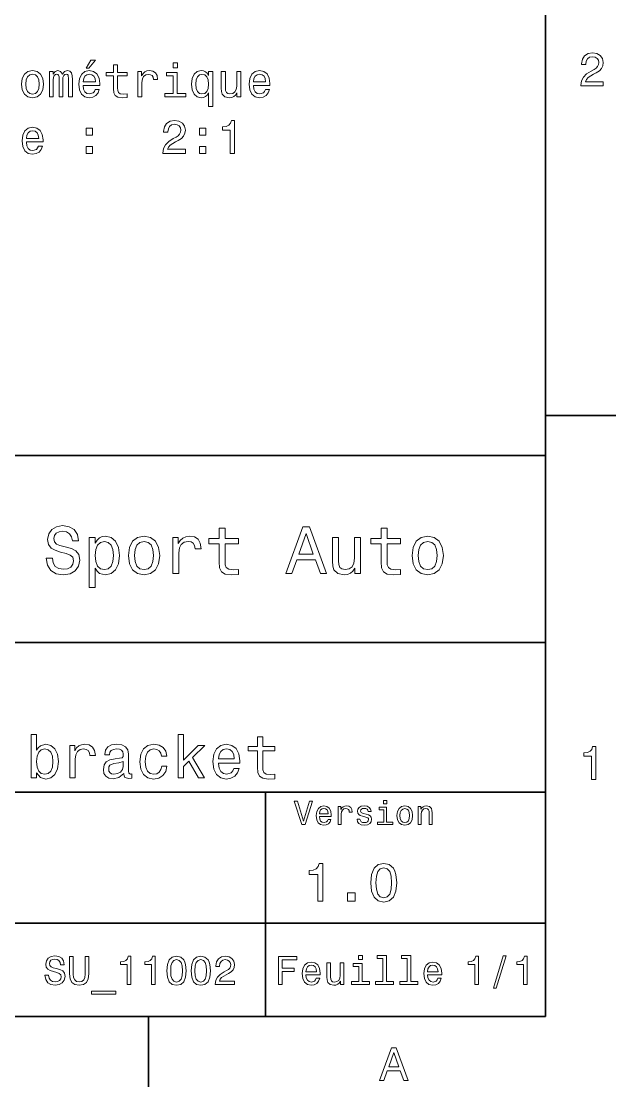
# Model space of a CAD drawing. Extents: x 0 to 420, y 0 to 297.
# Drawn here: x 353.9 to 417.5, y 2.5 to 116.5 of the extents above; entities that cross this region are included whole.
import ezdxf

# ---------------------------------------------------------------- set-up
doc = ezdxf.new("R2010")
doc.units = 0

msp = doc.modelspace()

# ---------------------------------------------------------------- linework, layer by layer
at = {"color": 7, "lineweight": 35}
for p, q in [((410, 10), (410, 287)), ((220, 70), (410, 70)), ((410, 70), (410, 10)), ((285, 50), (410, 50)), ((285, 34), (410, 34)), ((380, 10), (380, 34)), ((285, 20), (410, 20)), ((10, 10), (410, 10)), ((220, 10), (410, 10))]:
    msp.add_line(p, q, dxfattribs=at)
at = {"color": 7, "lineweight": 35, "ltscale": 0.1875}
for p, q in [((410, 74.300003), (417.5, 74.300003)), ((367.5, 10), (367.5, 2.5))]:
    msp.add_line(p, q, dxfattribs=at)
at = {"color": 7, "lineweight": 13}
for points in [[(413.76947, 109.566788), (416.175079, 109.566788), (416.175079, 110.000504), (414.273773, 110.000504), (414.3797, 110.237534), (414.561249, 110.434219), (415.121033, 110.79229), (415.418579, 110.943588), (415.751434, 111.160446), (415.988464, 111.412613), (416.124634, 111.710159), (416.175079, 112.048058), (416.089355, 112.471687), (415.852325, 112.804543), (415.489197, 113.016357), (415.020172, 113.092003), (414.536041, 113.006271), (414.167877, 112.769234), (413.930847, 112.390999), (413.850159, 111.891716), (413.850159, 111.821114), (414.309082, 111.821114), (414.309082, 111.861458), (414.354462, 112.204399), (414.490631, 112.456558), (414.707489, 112.617943), (414.994965, 112.673416), (415.287476, 112.622986), (415.504333, 112.496902), (415.645538, 112.300217), (415.695984, 112.053101), (415.660675, 111.821114), (415.56485, 111.624428), (415.403473, 111.452957), (415.181549, 111.301659), (414.884003, 111.140274), (414.389771, 110.827591), (414.041779, 110.494743), (413.835022, 110.091286), (413.76947, 109.581917)], [(360.808716, 111.456619), (361.106262, 111.456619), (361.807281, 112.313965), (361.313019, 112.313965)], [(363.743866, 110.619446), (363.743866, 109.262817), (363.774139, 108.824051), (363.915344, 108.521461), (364.197754, 108.344948), (364.676849, 108.284431), (365.201355, 108.309647), (365.201355, 108.692932), (364.818085, 108.662666), (364.470093, 108.703018), (364.283478, 108.829094), (364.202789, 109.040909), (364.187683, 109.338463), (364.187683, 110.619446), (365.201355, 110.619446), (365.201355, 110.997681), (364.187683, 110.997681), (364.187683, 111.789474), (363.743866, 111.789474), (363.743866, 110.997681), (362.977295, 110.997681), (362.977295, 110.619446)], [(370.59256, 112.001289), (370.123535, 112.001289), (370.123535, 111.496964), (370.59256, 111.496964)], [(353.909576, 109.731834), (353.990265, 109.116562), (354.22226, 108.662666), (354.590393, 108.380249), (355.084656, 108.284431), (355.573853, 108.380249), (355.941986, 108.657623), (356.173981, 109.111519), (356.259705, 109.731834), (356.173981, 110.347107), (355.941986, 110.806038), (355.573853, 111.08342), (355.084656, 111.18428), (354.590393, 111.08342), (354.22226, 110.800995), (353.990265, 110.347107)], [(354.363464, 109.736877), (354.408844, 110.190765), (354.550049, 110.518578), (354.777008, 110.720306), (355.084656, 110.790909), (355.387238, 110.720306), (355.614197, 110.523621), (355.755402, 110.190765), (355.805817, 109.736877), (355.755402, 109.277946), (355.614197, 108.945091), (355.387238, 108.743362), (355.084656, 108.677803), (354.777008, 108.743362), (354.550049, 108.945091), (354.408844, 109.277946)], [(356.900208, 108.380249), (357.308716, 108.380249), (357.308716, 110.190765), (357.333923, 110.463104), (357.409576, 110.65979), (357.525574, 110.77578), (357.67688, 110.821175), (357.797913, 110.780823), (357.878601, 110.679962), (357.918945, 110.508492), (357.934082, 110.281548), (357.934082, 108.380249), (358.317352, 108.380249), (358.317352, 110.190765), (358.34256, 110.458061), (358.418213, 110.654747), (358.539246, 110.77578), (358.690552, 110.821175), (358.811584, 110.780823), (358.892273, 110.679962), (358.942719, 110.281548), (358.942719, 108.380249), (359.351227, 108.380249), (359.351227, 110.251289), (359.325989, 110.639618), (359.2453, 110.937164), (359.083923, 111.118721), (358.821686, 111.18428), (358.514038, 111.08342), (358.277008, 110.790909), (358.090424, 111.078377), (357.77774, 111.18428), (357.490265, 111.08342), (357.293579, 110.800995), (357.293579, 111.088463), (356.900208, 111.088463)], [(360.501068, 109.605751), (362.276276, 109.605751), (362.281342, 109.812523), (362.200653, 110.392494), (361.978729, 110.826218), (361.625702, 111.088463), (361.156677, 111.18428), (360.697754, 111.08342), (360.344727, 110.800995), (360.117798, 110.342064), (360.037109, 109.736877), (360.112732, 109.116562), (360.339691, 108.662666), (360.687683, 108.380249), (361.141571, 108.284431), (361.534943, 108.349991), (361.857697, 108.521461), (362.094727, 108.793793), (362.230896, 109.156906), (361.792145, 109.156906), (361.701355, 108.955177), (361.570251, 108.803879), (361.197021, 108.682846), (360.909576, 108.738319), (360.692719, 108.914833), (360.551514, 109.202293), (360.501068, 109.590622)], [(360.501068, 109.978951), (360.556549, 110.326935), (360.692719, 110.584137), (360.899475, 110.740479), (361.171814, 110.795952), (361.439117, 110.740479), (361.645874, 110.584137), (361.771973, 110.326935), (361.817352, 109.978951)], [(366.351227, 108.380249), (366.795013, 108.380249), (366.795013, 109.92852), (366.840393, 110.30172), (366.976563, 110.569008), (367.198486, 110.730392), (367.496033, 110.785866), (367.717926, 110.750565), (367.884338, 110.649704), (367.985229, 110.478233), (368.020508, 110.246246), (368.46936, 110.246246), (368.408844, 110.654747), (368.242432, 110.94725), (367.965057, 111.123764), (367.586792, 111.18428), (367.32959, 111.143936), (367.107697, 111.043076), (366.911011, 110.871605), (366.754669, 110.639618), (366.754669, 111.088463), (366.351227, 111.088463)], [(370.577454, 108.753448), (370.577454, 110.997681), (369.437683, 110.997681), (369.437683, 110.619446), (370.133636, 110.619446), (370.133636, 108.753448), (369.225861, 108.753448), (369.225861, 108.380249), (371.4953, 108.380249), (371.4953, 108.753448)], [(373.921082, 110.669876), (373.764771, 110.89682), (373.588257, 111.058205), (373.38147, 111.148979), (373.14444, 111.18428), (372.715759, 111.08342), (372.382904, 110.800995), (372.166046, 110.347107), (372.090393, 109.736877), (372.166046, 109.121605), (372.382904, 108.667709), (372.715759, 108.380249), (373.14444, 108.284431), (373.38147, 108.31469), (373.583191, 108.400421), (373.759705, 108.556763), (373.921082, 108.793793), (373.921082, 107.331261), (374.364899, 107.331261), (374.364899, 111.088463), (373.921082, 111.088463)], [(372.544312, 109.736877), (372.589691, 110.185722), (372.730896, 110.513535), (372.942719, 110.715263), (373.220093, 110.785866), (373.512604, 110.715263), (373.734497, 110.518578), (373.865631, 110.190765), (373.916046, 109.736877), (373.865631, 109.277946), (373.734497, 108.950134), (373.512604, 108.748405), (373.220093, 108.682846), (372.942719, 108.748405), (372.730896, 108.950134), (372.589691, 109.28299)], [(377.380737, 111.088463), (376.936951, 111.088463), (376.936951, 109.525063), (376.886505, 109.161949), (376.740265, 108.899704), (376.513306, 108.738319), (376.215759, 108.687889), (375.978729, 108.728233), (375.827423, 108.849266), (375.741699, 109.056038), (375.721527, 109.348549), (375.721527, 111.088463), (375.27771, 111.088463), (375.27771, 109.308205), (375.292847, 108.950134), (375.388672, 108.65258), (375.681183, 108.380249), (376.150208, 108.284431), (376.402374, 108.319733), (376.619232, 108.410507), (376.805817, 108.566849), (376.957123, 108.793793), (376.957123, 108.380249), (377.380737, 108.380249)], [(378.717194, 109.605751), (380.492432, 109.605751), (380.497467, 109.812523), (380.416779, 110.392494), (380.194885, 110.826218), (379.841858, 111.088463), (379.372833, 111.18428), (378.913879, 111.08342), (378.560852, 110.800995), (378.333923, 110.342064), (378.253235, 109.736877), (378.328888, 109.116562), (378.555817, 108.662666), (378.903809, 108.380249), (379.357697, 108.284431), (379.751068, 108.349991), (380.073822, 108.521461), (380.310852, 108.793793), (380.447021, 109.156906), (380.00827, 109.156906), (379.91748, 108.955177), (379.786377, 108.803879), (379.413177, 108.682846), (379.125702, 108.738319), (378.908844, 108.914833), (378.767639, 109.202293), (378.717194, 109.590622)], [(378.717194, 109.978951), (378.772675, 110.326935), (378.908844, 110.584137), (379.115631, 110.740479), (379.387939, 110.795952), (379.655243, 110.740479), (379.86203, 110.584137), (379.988098, 110.326935), (380.033478, 109.978951)], [(354.429016, 103.558922), (356.204254, 103.558922), (356.20929, 103.765694), (356.128601, 104.345665), (355.906677, 104.779388), (355.55365, 105.041634), (355.084656, 105.137451), (354.625702, 105.036591), (354.272675, 104.754166), (354.045746, 104.295235), (353.965057, 103.690048), (354.04071, 103.069733), (354.267639, 102.615837), (354.615631, 102.33342), (355.069519, 102.237602), (355.462891, 102.303162), (355.785645, 102.474632), (356.022675, 102.746964), (356.158844, 103.110077), (355.720093, 103.110077), (355.629303, 102.908348), (355.498199, 102.75705), (355.125, 102.636017), (354.837524, 102.69149), (354.620667, 102.868004), (354.479462, 103.155464), (354.429016, 103.543793)], [(360.808716, 104.290192), (361.504669, 104.290192), (361.504669, 105.041634), (360.808716, 105.041634)], [(369.03421, 102.33342), (371.439819, 102.33342), (371.439819, 102.767136), (369.538544, 102.767136), (369.64444, 103.004166), (369.825989, 103.200851), (370.385803, 103.558922), (370.68335, 103.71022), (371.016205, 103.927078), (371.253235, 104.179245), (371.389404, 104.476791), (371.439819, 104.81469), (371.354095, 105.238319), (371.117065, 105.571175), (370.753967, 105.78299), (370.284943, 105.858635), (369.800781, 105.772903), (369.432617, 105.535866), (369.195587, 105.157631), (369.114899, 104.658348), (369.114899, 104.587746), (369.573853, 104.587746), (369.573853, 104.62809), (369.619232, 104.971031), (369.755402, 105.22319), (369.97226, 105.384575), (370.259705, 105.440048), (370.552216, 105.389618), (370.769073, 105.263535), (370.910278, 105.066849), (370.960724, 104.819733), (370.925415, 104.587746), (370.82959, 104.39106), (370.668213, 104.219589), (370.44632, 104.068291), (370.148773, 103.906906), (369.654541, 103.594223), (369.306549, 103.261375), (369.099762, 102.857918), (369.03421, 102.348549)], [(372.952789, 104.290192), (373.648773, 104.290192), (373.648773, 105.041634), (372.952789, 105.041634)], [(376.246033, 102.33342), (376.704956, 102.33342), (376.704956, 105.858635), (376.36203, 105.858635), (376.27124, 105.551003), (376.089691, 105.344223), (375.812317, 105.22319), (375.429016, 105.182846), (375.429016, 104.824776), (376.246033, 104.824776)], [(354.429016, 103.932121), (354.484497, 104.280106), (354.620667, 104.537308), (354.827454, 104.693649), (355.099762, 104.749123), (355.367065, 104.693649), (355.573853, 104.537308), (355.699921, 104.280106), (355.7453, 103.932121)], [(360.808716, 102.33342), (361.504669, 102.33342), (361.504669, 103.084862), (360.808716, 103.084862)], [(372.952789, 102.33342), (373.648773, 102.33342), (373.648773, 103.084862), (372.952789, 103.084862)], [(357.20462, 59.030979), (356.549011, 59.030979), (356.693085, 58.267288), (357.053314, 57.70533), (357.608063, 57.366714), (358.357361, 57.244236), (359.099426, 57.359509), (359.654175, 57.67651), (360.007202, 58.17363), (360.136902, 58.82925), (360.028809, 59.420029), (359.726227, 59.801872), (359.236328, 60.054031), (358.580688, 60.241352), (358.018738, 60.378242), (357.651306, 60.536743), (357.442383, 60.767288), (357.377533, 61.127522), (357.442383, 61.451729), (357.6297, 61.696686), (357.917877, 61.862389), (358.314117, 61.920029), (358.71759, 61.84798), (359.034576, 61.653458), (359.24353, 61.32925), (359.344391, 60.889767), (360, 60.889767), (360, 60.904179), (359.884735, 61.581409), (359.546112, 62.085732), (359.01297, 62.402737), (358.292511, 62.510807), (357.644104, 62.402737), (357.139771, 62.100143), (356.815552, 61.631844), (356.700287, 61.026657), (356.793945, 60.486309), (357.067719, 60.118874), (357.5, 59.873917), (358.09079, 59.6866), (358.674347, 59.520893), (359.113831, 59.362389), (359.380402, 59.131844), (359.47406, 58.757202), (359.387604, 58.375359), (359.164276, 58.087173), (358.825653, 57.907059), (358.386169, 57.849422), (357.896271, 57.928673), (357.521606, 58.159222), (357.283875, 58.533859)], [(375.050415, 60.579971), (375.050415, 58.64193), (375.093658, 58.015129), (375.29538, 57.582851), (375.698853, 57.330688), (376.383301, 57.244236), (377.132568, 57.280258), (377.132568, 57.827808), (376.585022, 57.78458), (376.087891, 57.842216), (375.82132, 58.022331), (375.706055, 58.324928), (375.684448, 58.75), (375.684448, 60.579971), (377.132568, 60.579971), (377.132568, 61.120316), (375.684448, 61.120316), (375.684448, 62.251438), (375.050415, 62.251438), (375.050415, 61.120316), (373.955322, 61.120316), (373.955322, 60.579971)], [(382.175781, 57.381123), (382.838623, 57.381123), (383.364563, 58.850864), (385.360229, 58.850864), (385.886169, 57.381123), (386.563416, 57.381123), (384.733429, 62.388329), (383.998566, 62.388329)], [(383.595093, 59.463257), (384.365997, 61.667866), (385.136902, 59.463257)], [(392.399109, 60.579971), (392.399109, 58.64193), (392.442352, 58.015129), (392.644073, 57.582851), (393.047546, 57.330688), (393.731995, 57.244236), (394.481262, 57.280258), (394.481262, 57.827808), (393.933716, 57.78458), (393.436584, 57.842216), (393.170013, 58.022331), (393.054749, 58.324928), (393.033142, 58.75), (393.033142, 60.579971), (394.481262, 60.579971), (394.481262, 61.120316), (393.033142, 61.120316), (393.033142, 62.251438), (392.399109, 62.251438), (392.399109, 61.120316), (391.304016, 61.120316), (391.304016, 60.579971)], [(361.786743, 60.652016), (361.786743, 61.25), (361.15274, 61.25), (361.15274, 55.882565), (361.786743, 55.882565), (361.786743, 57.971901), (362.010101, 57.633286), (362.262268, 57.409943), (362.896271, 57.244236), (363.501465, 57.381123), (363.976959, 57.791786), (364.286743, 58.440201), (364.402039, 59.319164), (364.286743, 60.190922), (363.976959, 60.839336), (363.501465, 61.242794), (362.896271, 61.386887), (362.550446, 61.343658), (362.255066, 61.206772), (362.002899, 60.976223)], [(362.788208, 57.8134), (362.363129, 57.907059), (362.053314, 58.195244), (361.858795, 58.663544), (361.793945, 59.319164), (361.858795, 59.967579), (362.053314, 60.435879), (362.363129, 60.716858), (362.788208, 60.817722), (363.177246, 60.716858), (363.48703, 60.428673), (363.68158, 59.960373), (363.753601, 59.319164), (363.68158, 58.67075), (363.48703, 58.195244), (363.177246, 57.907059)], [(365.338623, 59.311958), (365.453888, 58.432995), (365.785309, 57.78458), (366.311249, 57.381123), (367.017303, 57.244236), (367.716125, 57.381123), (368.242065, 57.777374), (368.573486, 58.425793), (368.695984, 59.311958), (368.573486, 60.190922), (368.242065, 60.846542), (367.716125, 61.242794), (367.017303, 61.386887), (366.311249, 61.242794), (365.785309, 60.839336), (365.453888, 60.190922)], [(365.98703, 59.319164), (366.05188, 59.967579), (366.253601, 60.435879), (366.57782, 60.72406), (367.017303, 60.824928), (367.449585, 60.72406), (367.773773, 60.443081), (367.975525, 59.967579), (368.047546, 59.319164), (367.975525, 58.663544), (367.773773, 58.188038), (367.449585, 57.899853), (367.017303, 57.806194), (366.57782, 57.899853), (366.253601, 58.188038), (366.05188, 58.663544)], [(370.100861, 57.381123), (370.734863, 57.381123), (370.734863, 59.592937), (370.799713, 60.12608), (370.994232, 60.507923), (371.311249, 60.738472), (371.736328, 60.817722), (372.053314, 60.767288), (372.291077, 60.623199), (372.435181, 60.378242), (372.485596, 60.046829), (373.126801, 60.046829), (373.040344, 60.630402), (372.802612, 61.048271), (372.406342, 61.30043), (371.865997, 61.386887), (371.498566, 61.32925), (371.181549, 61.185158), (370.900574, 60.940201), (370.677246, 60.608788), (370.677246, 61.25), (370.100861, 61.25)], [(390.194519, 61.25), (389.560516, 61.25), (389.560516, 59.016571), (389.488464, 58.497837), (389.279541, 58.123196), (388.955322, 57.892651), (388.530243, 57.820602), (388.19165, 57.878242), (387.975494, 58.051151), (387.853027, 58.346542), (387.824219, 58.764408), (387.824219, 61.25), (387.190186, 61.25), (387.190186, 58.706772), (387.211792, 58.195244), (387.348694, 57.770172), (387.766571, 57.381123), (388.436584, 57.244236), (388.796814, 57.294666), (389.106628, 57.424351), (389.373199, 57.647694), (389.589325, 57.971901), (389.589325, 57.381123), (390.194519, 57.381123)], [(395.698853, 59.311958), (395.814117, 58.432995), (396.145508, 57.78458), (396.671448, 57.381123), (397.377502, 57.244236), (398.076355, 57.381123), (398.602295, 57.777374), (398.933716, 58.425793), (399.056183, 59.311958), (398.933716, 60.190922), (398.602295, 60.846542), (398.076355, 61.242794), (397.377502, 61.386887), (396.671448, 61.242794), (396.145508, 60.839336), (395.814117, 60.190922)], [(396.34726, 59.319164), (396.412109, 59.967579), (396.613831, 60.435879), (396.938019, 60.72406), (397.377502, 60.824928), (397.809784, 60.72406), (398.134003, 60.443081), (398.335724, 59.967579), (398.407776, 59.319164), (398.335724, 58.663544), (398.134003, 58.188038), (397.809784, 57.899853), (397.377502, 57.806194), (396.938019, 57.899853), (396.613831, 58.188038), (396.412109, 58.663544)], [(355.502899, 36.068443), (355.924377, 35.569164), (356.501465, 35.407059), (357.046112, 35.530258), (357.48056, 35.899857), (357.752899, 36.489914), (357.856628, 37.274494), (357.752899, 38.059078), (357.47406, 38.642651), (357.046112, 39.005764), (356.501465, 39.135445), (355.930847, 38.966858), (355.697418, 38.759365), (355.502899, 38.480545), (355.502899, 40.185879), (354.932281, 40.185879), (354.932281, 35.530258), (355.502899, 35.530258)], [(370.656342, 35.530258), (371.226959, 35.530258), (371.226959, 36.755764), (371.823486, 37.332851), (372.847992, 35.530258), (373.489929, 35.530258), (372.212555, 37.728386), (373.522339, 39.012245), (372.802612, 39.012245), (371.226959, 37.443081), (371.226959, 40.185879), (370.656342, 40.185879)], [(379.150574, 38.409222), (379.150574, 36.664986), (379.189484, 36.100864), (379.371033, 35.711815), (379.734161, 35.484871), (380.350159, 35.407059), (381.024506, 35.43948), (381.024506, 35.932274), (380.531708, 35.893372), (380.08429, 35.945244), (379.844391, 36.107349), (379.740631, 36.379681), (379.721191, 36.762245), (379.721191, 38.409222), (381.024506, 38.409222), (381.024506, 38.895531), (379.721191, 38.895531), (379.721191, 39.913544), (379.150574, 39.913544), (379.150574, 38.895531), (378.164978, 38.895531), (378.164978, 38.409222)], [(359.082153, 35.530258), (359.65274, 35.530258), (359.65274, 37.520893), (359.711121, 38.000721), (359.886169, 38.344379), (360.171478, 38.551872), (360.554047, 38.623199), (360.839355, 38.577808), (361.053314, 38.448124), (361.183014, 38.227665), (361.228394, 37.929394), (361.805481, 37.929394), (361.727661, 38.454609), (361.513702, 38.830692), (361.157074, 39.057636), (360.670776, 39.135445), (360.340057, 39.083572), (360.054749, 38.953888), (359.80188, 38.733429), (359.600891, 38.435158), (359.600891, 39.012245), (359.082153, 39.012245)], [(364.840057, 35.98415), (364.840057, 35.964695), (364.872498, 35.744236), (364.969757, 35.588615), (365.378235, 35.465416), (365.695984, 35.517288), (365.695984, 35.958214), (365.559814, 35.938759), (365.378235, 36.023052), (365.345825, 36.282421), (365.345825, 38.085014), (365.268005, 38.545387), (365.041077, 38.869595), (364.645538, 39.064121), (364.087891, 39.135445), (363.543243, 39.057636), (363.141235, 38.837173), (362.888336, 38.493515), (362.804047, 38.039623), (362.804047, 38.000721), (363.316284, 38.000721), (363.361694, 38.273052), (363.504333, 38.467579), (363.737762, 38.584293), (364.068451, 38.629681), (364.386169, 38.59726), (364.613129, 38.5), (364.749298, 38.331409), (364.794678, 38.09798), (364.768738, 37.825645), (364.664978, 37.68948), (364.40564, 37.624638), (363.919312, 37.572765), (363.361694, 37.456051), (362.966156, 37.248558), (362.732727, 36.924351), (362.661377, 36.444523), (362.726227, 36.016571), (362.927246, 35.698845), (363.251465, 35.497837), (363.698853, 35.426514), (364.30188, 35.562679)], [(368.89267, 37.858067), (369.456787, 37.858067), (369.340057, 38.376801), (369.061249, 38.785301), (368.626801, 39.038185), (368.062683, 39.135445), (367.440216, 39.005764), (366.966858, 38.642651), (366.66861, 38.052593), (366.56485, 37.261528), (366.662109, 36.476944), (366.953888, 35.893372), (367.414276, 35.530258), (368.043243, 35.407059), (368.600861, 35.504322), (369.035309, 35.776657), (369.333588, 36.204609), (369.463257, 36.775215), (368.91861, 36.775215), (368.82135, 36.412102), (368.639771, 36.139767), (368.380402, 35.97118), (368.062683, 35.919308), (367.667145, 36.003601), (367.381866, 36.262966), (367.206787, 36.684437), (367.148438, 37.280979), (367.206787, 37.864552), (367.388336, 38.286022), (367.680115, 38.545387), (368.062683, 38.636166), (368.399872, 38.577808), (368.65274, 38.428673), (368.82135, 38.182274)], [(374.981262, 37.105907), (377.263702, 37.105907), (377.270172, 37.371758), (377.166443, 38.117435), (376.881134, 38.675072), (376.427246, 39.012245), (375.824219, 39.135445), (375.234161, 39.005764), (374.780273, 38.642651), (374.488464, 38.052593), (374.384735, 37.274494), (374.481995, 36.476944), (374.773773, 35.893372), (375.221191, 35.530258), (375.804749, 35.407059), (376.310516, 35.491352), (376.725525, 35.711815), (377.030273, 36.061958), (377.205322, 36.528816), (376.641205, 36.528816), (376.524506, 36.269451), (376.355927, 36.074928), (375.876099, 35.919308), (375.5065, 35.990631), (375.227661, 36.217579), (375.046112, 36.587173), (374.981262, 37.086452)], [(414.909241, 35.366787), (415.368164, 35.366787), (415.368164, 38.892002), (415.025208, 38.892002), (414.934448, 38.584366), (414.752899, 38.377594), (414.475525, 38.256557), (414.092224, 38.216209), (414.092224, 37.858143), (414.909241, 37.858143)], [(357.273071, 37.274494), (357.208221, 36.690922), (357.033142, 36.262966), (356.754333, 36.003601), (356.404175, 35.919308), (356.021637, 36.003601), (355.742798, 36.262966), (355.567749, 36.684437), (355.509369, 37.274494), (355.567749, 37.858067), (355.742798, 38.279537), (356.021637, 38.532421), (356.404175, 38.623199), (356.754333, 38.532421), (357.033142, 38.273052), (357.208221, 37.851585)], [(374.981262, 37.585735), (375.052612, 38.033138), (375.227661, 38.363831), (375.49353, 38.564842), (375.843658, 38.636166), (376.187317, 38.564842), (376.453186, 38.363831), (376.615295, 38.033138), (376.673645, 37.585735)], [(364.775238, 36.749279), (364.697418, 36.412102), (364.489929, 36.152737), (364.17868, 35.98415), (363.796112, 35.925793), (363.549713, 35.958214), (363.374634, 36.061958), (363.264404, 36.243515), (363.231995, 36.496395), (363.257935, 36.723343), (363.361694, 36.885445), (363.776672, 37.067001), (364.30188, 37.14481), (364.775238, 37.30043)], [(392.992798, 33.117435), (392.657776, 33.117435), (392.657776, 32.757202), (392.992798, 32.757202)], [(384.71109, 33.03458), (384.08429, 30.905619), (383.439484, 33.03458), (383.09726, 33.03458), (383.904175, 30.530979), (384.264404, 30.530979), (385.053314, 33.03458)], [(385.784576, 31.40634), (387.052582, 31.40634), (387.056183, 31.554033), (386.998566, 31.9683), (386.840057, 32.278099), (386.587891, 32.465416), (386.252869, 32.533859), (385.925079, 32.461815), (385.672913, 32.260086), (385.510803, 31.932276), (385.453156, 31.5), (385.507202, 31.056915), (385.669312, 30.732708), (385.917877, 30.530979), (386.242065, 30.462536), (386.523041, 30.509365), (386.753601, 30.631844), (386.922913, 30.826368), (387.020172, 31.085733), (386.706787, 31.085733), (386.641937, 30.941643), (386.548279, 30.833572), (386.281708, 30.747118), (386.076355, 30.786743), (385.921478, 30.912823), (385.820618, 31.118155), (385.784576, 31.395533)], [(385.784576, 31.672911), (385.824219, 31.921469), (385.921478, 32.105186), (386.069153, 32.216858), (386.263702, 32.256485), (386.45462, 32.216858), (386.602295, 32.105186), (386.692352, 31.921469), (386.724792, 31.672911)], [(387.794678, 30.530979), (388.111664, 30.530979), (388.111664, 31.636887), (388.144104, 31.903458), (388.241364, 32.094379), (388.399841, 32.209652), (388.612396, 32.249279), (388.770905, 32.224064), (388.889771, 32.152016), (388.961823, 32.029537), (388.98703, 31.863832), (389.307648, 31.863832), (389.264404, 32.155621), (389.145538, 32.364552), (388.947418, 32.490635), (388.677246, 32.533859), (388.49353, 32.505043), (388.335022, 32.432995), (388.194519, 32.310516), (388.082855, 32.144814), (388.082855, 32.465416), (387.794678, 32.465416)], [(390.791779, 31.658501), (390.485596, 31.730547), (390.258636, 31.8134), (390.182983, 31.982708), (390.20462, 32.101585), (390.280273, 32.188038), (390.40274, 32.242073), (390.579254, 32.263687), (390.748566, 32.242073), (390.881836, 32.177231), (390.968292, 32.079971), (391.004333, 31.950287), (391.314117, 31.950287), (391.314117, 31.957493), (391.260101, 32.191643), (391.112396, 32.375359), (390.881836, 32.490635), (390.579254, 32.533859), (390.273041, 32.490635), (390.049713, 32.371758), (389.90921, 32.195244), (389.865997, 31.971901), (389.898407, 31.755764), (389.999268, 31.604465), (390.164978, 31.496397), (390.406342, 31.420748), (390.759369, 31.334293), (390.975494, 31.244236), (391.033142, 31.17219), (391.054749, 31.064121), (391.022339, 30.930836), (390.935883, 30.829971), (390.79538, 30.765129), (390.608063, 30.743515), (390.409943, 30.765129), (390.265839, 30.840778), (390.168579, 30.963255), (390.128967, 31.132565), (389.822754, 31.132565), (389.873199, 30.844379), (390.020905, 30.635447), (390.255035, 30.509365), (390.579254, 30.462536), (390.917877, 30.509365), (391.166412, 30.635447), (391.317719, 30.837175), (391.371765, 31.100143), (391.332123, 31.327089), (391.220459, 31.481987), (391.036743, 31.582851)], [(392.981995, 30.79755), (392.981995, 32.400574), (392.167877, 32.400574), (392.167877, 32.130402), (392.664978, 32.130402), (392.664978, 30.79755), (392.016571, 30.79755), (392.016571, 30.530979), (393.637604, 30.530979), (393.637604, 30.79755)], [(394.087891, 31.496397), (394.145538, 31.056915), (394.311249, 30.732708), (394.574219, 30.530979), (394.927246, 30.462536), (395.276672, 30.530979), (395.539612, 30.729107), (395.705322, 31.053314), (395.766571, 31.496397), (395.705322, 31.935879), (395.539612, 32.263687), (395.276672, 32.461815), (394.927246, 32.533859), (394.574219, 32.461815), (394.311249, 32.260086), (394.145538, 31.935879)], [(394.412109, 31.5), (394.444519, 31.824207), (394.54538, 32.058357), (394.707489, 32.20245), (394.927246, 32.25288), (395.143372, 32.20245), (395.305481, 32.061958), (395.406342, 31.824207), (395.442352, 31.5), (395.406342, 31.17219), (395.305481, 30.934437), (395.143372, 30.790344), (394.927246, 30.743515), (394.707489, 30.790344), (394.54538, 30.934437), (394.444519, 31.17219)], [(396.350159, 30.530979), (396.667145, 30.530979), (396.667145, 31.647694), (396.699554, 31.903458), (396.804047, 32.090778), (396.966125, 32.206051), (397.182281, 32.249279), (397.355194, 32.213257), (397.463257, 32.115993), (397.517303, 31.95389), (397.535309, 31.737751), (397.535309, 30.530979), (397.852295, 30.530979), (397.852295, 31.802593), (397.837891, 32.058357), (397.773041, 32.270893), (397.560516, 32.465416), (397.229095, 32.533859), (397.04538, 32.508644), (396.890503, 32.440201), (396.757202, 32.324928), (396.65274, 32.170029), (396.65274, 32.465416), (396.350159, 32.465416)], [(385.631134, 22.360231), (386.155609, 22.360231), (386.155609, 26.38905), (385.763702, 26.38905), (385.659943, 26.037464), (385.452454, 25.801153), (385.135437, 25.662825), (384.697418, 25.616714), (384.697418, 25.207493), (385.631134, 25.207493)], [(391.285309, 24.314121), (391.371765, 23.409224), (391.642639, 22.763689), (392.074921, 22.371759), (392.674347, 22.244957), (393.268005, 22.371759), (393.700287, 22.763689), (393.965424, 23.409224), (394.057648, 24.314121), (393.965424, 25.213257), (393.855896, 25.570606), (393.700287, 25.864553), (393.268005, 26.256485), (392.674347, 26.38905), (392.074921, 26.256485), (391.642639, 25.858791), (391.371765, 25.213257)], [(391.838623, 24.314121), (391.884735, 25.011528), (392.028809, 25.51297), (392.288177, 25.806917), (392.674347, 25.910664), (393.054749, 25.806917), (393.314117, 25.51297), (393.458221, 25.011528), (393.504333, 24.314121), (393.458221, 23.610952), (393.314117, 23.10951), (393.054749, 22.815563), (392.674347, 22.717581), (392.288177, 22.815563), (392.028809, 23.10951), (391.884735, 23.610952)], [(388.806915, 22.360231), (389.602295, 22.360231), (389.602295, 23.219021), (388.806915, 23.219021)], [(356.799713, 14.418589), (356.406342, 14.418589), (356.492798, 13.960375), (356.708923, 13.623199), (357.041779, 13.42003), (357.491333, 13.346542), (357.936584, 13.415707), (358.26944, 13.605908), (358.481262, 13.904179), (358.559082, 14.297551), (358.494232, 14.652018), (358.312683, 14.881124), (358.018738, 15.032421), (357.625366, 15.144814), (357.288177, 15.226946), (357.067719, 15.322046), (356.942352, 15.460375), (356.903442, 15.676514), (356.942352, 15.871038), (357.054749, 16.018013), (357.227661, 16.117435), (357.465424, 16.152018), (357.707489, 16.108789), (357.897675, 15.992075), (358.023041, 15.797551), (358.083557, 15.533862), (358.476929, 15.533862), (358.476929, 15.542507), (358.407776, 15.948848), (358.20459, 16.251442), (357.884705, 16.441643), (357.452454, 16.506485), (357.063385, 16.441643), (356.760803, 16.260086), (356.566284, 15.979107), (356.497101, 15.615994), (356.553314, 15.291787), (356.71756, 15.071326), (356.976929, 14.924352), (357.33139, 14.81196), (357.681549, 14.712537), (357.945251, 14.617435), (358.105194, 14.479107), (358.161377, 14.254323), (358.109497, 14.025216), (357.975494, 13.852305), (357.772339, 13.744237), (357.508636, 13.709655), (357.214691, 13.757205), (356.989899, 13.895534), (356.84726, 14.120317)], [(359.05188, 14.569885), (359.112396, 14.029539), (359.302582, 13.644813), (359.622467, 13.424352), (360.085022, 13.346542), (360.543213, 13.424352), (360.863098, 13.644813), (361.053314, 14.025216), (361.118164, 14.569885), (361.118164, 16.428675), (360.716125, 16.428675), (360.716125, 14.548271), (360.677216, 14.180836), (360.560516, 13.917148), (360.361664, 13.761528), (360.085022, 13.709655), (359.799713, 13.761528), (359.600861, 13.917148), (359.484131, 14.176514), (359.449554, 14.548271), (359.449554, 16.428675), (359.05188, 16.428675)], [(365.211823, 13.428675), (365.605194, 13.428675), (365.605194, 16.450289), (365.311218, 16.450289), (365.233429, 16.1866), (365.077789, 16.009367), (364.840057, 15.905621), (364.511536, 15.871038), (364.511536, 15.564121), (365.211823, 15.564121)], [(367.814117, 13.428675), (368.207489, 13.428675), (368.207489, 16.450289), (367.913544, 16.450289), (367.835724, 16.1866), (367.680115, 16.009367), (367.442352, 15.905621), (367.113831, 15.871038), (367.113831, 15.564121), (367.814117, 15.564121)], [(369.452454, 14.894093), (369.517273, 14.215418), (369.720459, 13.731268), (370.044678, 13.43732), (370.494232, 13.342219), (370.939484, 13.43732), (371.263672, 13.731268), (371.462524, 14.215418), (371.531708, 14.894093), (371.462524, 15.568444), (371.380402, 15.836456), (371.263672, 16.056917), (370.939484, 16.350864), (370.494232, 16.450289), (370.044678, 16.350864), (369.720459, 16.052593), (369.517273, 15.568444)], [(369.867432, 14.894093), (369.902008, 15.417148), (370.010071, 15.793228), (370.20459, 16.013689), (370.494232, 16.091499), (370.779541, 16.013689), (370.97406, 15.793228), (371.082123, 15.417148), (371.116699, 14.894093), (371.082123, 14.366715), (370.97406, 13.990634), (370.779541, 13.770173), (370.494232, 13.696686), (370.20459, 13.770173), (370.010071, 13.990634), (369.902008, 14.366715)], [(372.054749, 14.894093), (372.119598, 14.215418), (372.322754, 13.731268), (372.646973, 13.43732), (373.096527, 13.342219), (373.541779, 13.43732), (373.865997, 13.731268), (374.064819, 14.215418), (374.134003, 14.894093), (374.064819, 15.568444), (373.982697, 15.836456), (373.865997, 16.056917), (373.541779, 16.350864), (373.096527, 16.450289), (372.646973, 16.350864), (372.322754, 16.052593), (372.119598, 15.568444)], [(372.469727, 14.894093), (372.504303, 15.417148), (372.612396, 15.793228), (372.806915, 16.013689), (373.096527, 16.091499), (373.381836, 16.013689), (373.576355, 15.793228), (373.684418, 15.417148), (373.719025, 14.894093), (373.684418, 14.366715), (373.576355, 13.990634), (373.381836, 13.770173), (373.096527, 13.696686), (372.806915, 13.770173), (372.612396, 13.990634), (372.504303, 14.366715)], [(374.644073, 13.428675), (376.706055, 13.428675), (376.706055, 13.800432), (375.076355, 13.800432), (375.167145, 14.003603), (375.322754, 14.172191), (375.802582, 14.479107), (376.057617, 14.60879), (376.342926, 14.794669), (376.546112, 15.010807), (376.662811, 15.26585), (376.706055, 15.555476), (376.632568, 15.918589), (376.429382, 16.203892), (376.118164, 16.385447), (375.716125, 16.450289), (375.301147, 16.376802), (374.985596, 16.173632), (374.78241, 15.849424), (374.713257, 15.421471), (374.713257, 15.360951), (375.106628, 15.360951), (375.106628, 15.395534), (375.145538, 15.689482), (375.262238, 15.905621), (375.44812, 16.043949), (375.694519, 16.091499), (375.945251, 16.048271), (376.131104, 15.940203), (376.252167, 15.771614), (376.29538, 15.559799), (376.265137, 15.360951), (376.182983, 15.192364), (376.044678, 15.045389), (375.854462, 14.915707), (375.599426, 14.777378), (375.175781, 14.509366), (374.877502, 14.224064), (374.700287, 13.878242), (374.644073, 13.441643)], [(381.414978, 13.428675), (381.817017, 13.428675), (381.817017, 14.807637), (383.079254, 14.807637), (383.079254, 15.166427), (381.817017, 15.166427), (381.817017, 16.065563), (383.368866, 16.065563), (383.368866, 16.428675), (381.414978, 16.428675)], [(390.389038, 16.532421), (389.98703, 16.532421), (389.98703, 16.100145), (390.389038, 16.100145)], [(392.572052, 16.212536), (392.572052, 13.748559), (391.789612, 13.748559), (391.789612, 13.428675), (393.73056, 13.428675), (393.73056, 13.748559), (392.952454, 13.748559), (392.952454, 16.532421), (391.975494, 16.532421), (391.975494, 16.212536)], [(395.174347, 16.212536), (395.174347, 13.748559), (394.391937, 13.748559), (394.391937, 13.428675), (396.332855, 13.428675), (396.332855, 13.748559), (395.554749, 13.748559), (395.554749, 16.532421), (394.57782, 16.532421), (394.57782, 16.212536)], [(402.416443, 13.428675), (402.809814, 13.428675), (402.809814, 16.450289), (402.515839, 16.450289), (402.438049, 16.1866), (402.28241, 16.009367), (402.044678, 15.905621), (401.716125, 15.871038), (401.716125, 15.564121), (402.416443, 15.564121)], [(404.42218, 13.026657), (404.720459, 13.026657), (405.766571, 16.510807), (405.463989, 16.510807)], [(407.621033, 13.428675), (408.014404, 13.428675), (408.014404, 16.450289), (407.720459, 16.450289), (407.642639, 16.1866), (407.48703, 16.009367), (407.249268, 15.905621), (406.920746, 15.871038), (406.920746, 15.564121), (407.621033, 15.564121)], [(384.341492, 14.479107), (385.863098, 14.479107), (385.867432, 14.656341), (385.798279, 15.153459), (385.608063, 15.525217), (385.305481, 15.75), (384.903473, 15.832133), (384.510101, 15.745678), (384.207489, 15.503603), (384.01297, 15.110231), (383.943817, 14.591499), (384.008636, 14.059798), (384.203156, 13.67075), (384.501434, 13.428675), (384.890503, 13.346542), (385.227661, 13.402739), (385.504333, 13.549712), (385.707489, 13.783141), (385.824219, 14.09438), (385.44812, 14.09438), (385.370331, 13.92147), (385.257935, 13.791787), (384.938049, 13.688041), (384.69165, 13.735591), (384.505768, 13.886888), (384.384735, 14.133286), (384.341492, 14.466139)], [(384.341492, 14.798992), (384.389038, 15.097262), (384.505768, 15.317724), (384.682983, 15.45173), (384.916412, 15.49928), (385.145538, 15.45173), (385.322754, 15.317724), (385.430847, 15.097262), (385.469727, 14.798992)], [(388.400574, 15.75), (388.020172, 15.75), (388.020172, 14.409943), (387.976959, 14.098703), (387.851593, 13.873919), (387.657074, 13.735591), (387.402008, 13.692364), (387.198853, 13.726946), (387.069153, 13.830692), (386.995667, 14.007925), (386.978394, 14.258646), (386.978394, 15.75), (386.597992, 15.75), (386.597992, 14.224064), (386.610962, 13.917148), (386.693085, 13.662104), (386.943817, 13.428675), (387.345825, 13.346542), (387.561951, 13.376801), (387.747833, 13.454611), (387.907776, 13.588617), (388.037476, 13.783141), (388.037476, 13.428675), (388.400574, 13.428675)], [(390.376068, 13.748559), (390.376068, 15.672191), (389.399139, 15.672191), (389.399139, 15.347983), (389.995667, 15.347983), (389.995667, 13.748559), (389.21759, 13.748559), (389.21759, 13.428675), (391.162811, 13.428675), (391.162811, 13.748559)], [(397.353027, 14.479107), (398.874634, 14.479107), (398.878967, 14.656341), (398.809814, 15.153459), (398.619598, 15.525217), (398.317017, 15.75), (397.914978, 15.832133), (397.521606, 15.745678), (397.219025, 15.503603), (397.024506, 15.110231), (396.955322, 14.591499), (397.020172, 14.059798), (397.214691, 13.67075), (397.51297, 13.428675), (397.902008, 13.346542), (398.239197, 13.402739), (398.515839, 13.549712), (398.719025, 13.783141), (398.835724, 14.09438), (398.459656, 14.09438), (398.381836, 13.92147), (398.26944, 13.791787), (397.949554, 13.688041), (397.703186, 13.735591), (397.517303, 13.886888), (397.39624, 14.133286), (397.353027, 14.466139)], [(397.353027, 14.798992), (397.400574, 15.097262), (397.517303, 15.317724), (397.694519, 15.45173), (397.927948, 15.49928), (398.157074, 15.45173), (398.33429, 15.317724), (398.442352, 15.097262), (398.481262, 14.798992)], [(361.386169, 12.711096), (361.386169, 12.408502), (363.988464, 12.408502), (363.988464, 12.711096)], [(392.216858, 3.166787), (392.680847, 3.166787), (393.049011, 4.195605), (394.445984, 4.195605), (394.814117, 3.166787), (395.288177, 3.166787), (394.007202, 6.67183), (393.492798, 6.67183)], [(393.210388, 4.624279), (393.75, 6.167507), (394.289642, 4.624279)]]:
    msp.add_lwpolyline(points, close=True, dxfattribs=at)

doc.saveas('drawing.dxf')
